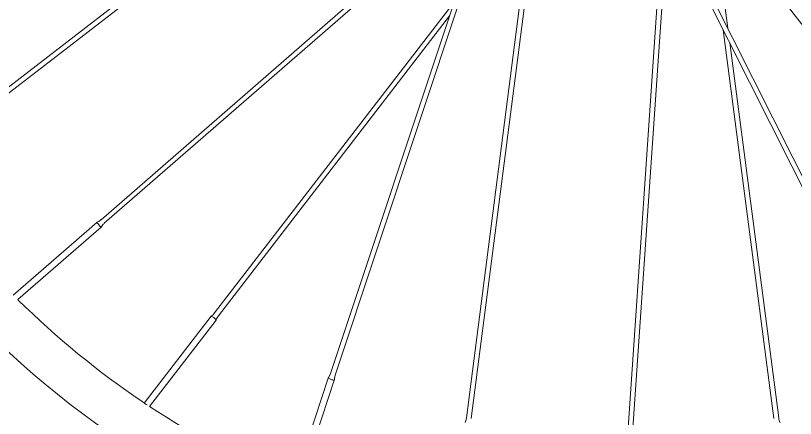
# Model space of a CAD drawing. Header units: millimetres. Extents: x -752 to 12520, y -224 to 3430.
# Drawn here: x -531.7 to -284.7, y 2182.7 to 2310.5 of the extents above; entities that cross this region are included whole.
import ezdxf

# ---------------------------------------------------------------- set-up
doc = ezdxf.new("R2010")
doc.units = ezdxf.units.MM
doc.layers.add('ZANO_R', color=7, linetype='Continuous', lineweight=0)

msp = doc.modelspace()

# ---------------------------------------------------------------- linework, layer by layer
at = {"layer": 'ZANO_R'}
for p, q in [((-396.57, 2393.86), (-537.37, 2285.18)), ((-536.44, 2283.98), (-395.64, 2392.65)), ((-376.23, 2364.89), (-431.97, 2196.89)), ((-430.52, 2196.41), (-374.79, 2364.41)), ((-366.19, 2359.29), (-388.9, 2182.89)), ((-387.39, 2182.69), (-364.68, 2359.09)), ((-379.63, 2354.66), (-504.65, 2245.72)), ((-320.26, 2356.33), (-211.58, 2215.54)), ((-503.64, 2244.57), (-380.57, 2351.82)), ((-331.32, 2353.19), (-251.93, 2194.98)), ((-250.57, 2195.67), (-329.96, 2353.88)), ((-306.15, 2306.42), (-311.11, 2344.48)), ((-326.49, 2343.56), (-337.86, 2178.12)), ((-336.33, 2178.01), (-325.15, 2340.88)), ((-392.87, 2314.74), (-468.69, 2216.17)), ((-467.48, 2215.24), (-394.33, 2310.35)), ((-307.62, 2305.96), (-291.53, 2182.65)), ((-290.02, 2182.85), (-305.55, 2301.82)), ((-506.01, 2244.87), (-532.47, 2221.81)), ((-531.02, 2220.37), (-504.67, 2243.34)), ((-469.84, 2215.08), (-491, 2187.57)), ((-489.28, 2186.47), (-468.23, 2213.84)), ((-432.71, 2195.46), (-443.73, 2162.24)), ((-441.83, 2161.5), (-430.78, 2194.83))]:
    msp.add_line(p, q, dxfattribs=at)
at = {"layer": 'ZANO_R', "flags": 128}
for points in [[(-504.67, 2245.75), (-505.37, 2245.19), (-506.02, 2244.9)], [(-504.67, 2243.34), (-504.74, 2243.38), (-504.9, 2243.53), (-505.12, 2243.77), (-505.38, 2244.07), (-505.63, 2244.36), (-505.84, 2244.62), (-505.97, 2244.8), (-506.01, 2244.87), (-506, 2244.87)], [(-504.67, 2243.34), (-503.96, 2244.27), (-503.62, 2244.54)], [(-530.88, 2220.25), (-530.9, 2220.27), (-531.03, 2220.38)], [(-431.97, 2196.89), (-432.48, 2195.79), (-432.73, 2195.48)], [(-430.74, 2194.83), (-430.75, 2195.34), (-430.51, 2196.41)], [(-490.09, 2186.97), (-490.33, 2187.12), (-490.68, 2187.35), (-491.02, 2187.59), (-491.31, 2187.8), (-491.53, 2187.96), (-491.64, 2188.04), (-491.64, 2188.04)], [(-388.93, 2182.89), (-388.99, 2182.38), (-389.36, 2181.38)]]:
    msp.add_lwpolyline(points, dxfattribs=at)
at = {"layer": 'ZANO_R'}
for centre, radius, start, end in [((-339.65, 2413.25), 322.1, 19.4696, 264.4729), ((-339.65, 2413.25), 322.1, 275.5275, 13.6653), ((-339.65, 2413.25), 285.75, 180, 13.5897), ((-339.65, 2413.25), 271.7, 225.2655, 235.9859), ((-471.28, 2217.7), 2.98, 298.92, 329.3707), ((-470.38, 2212.72), 2.43, 27.6746, 77.1923), ((-465.41, 2213.17), 2.89, 134.8794, 166.4065), ((-431.38, 2197.32), 2.27, 234.4454, 260.315), ((-430.57, 2197.74), 2.92, 245.837, 265.9274), ((-339.65, 2413.25), 271.7, 236.5823, 247.235), ((-287.1, 2182.84), 2.89, 179.8831, 211.4033)]:
    msp.add_arc(centre, radius, start, end, dxfattribs=at)

doc.saveas('drawing.dxf')
